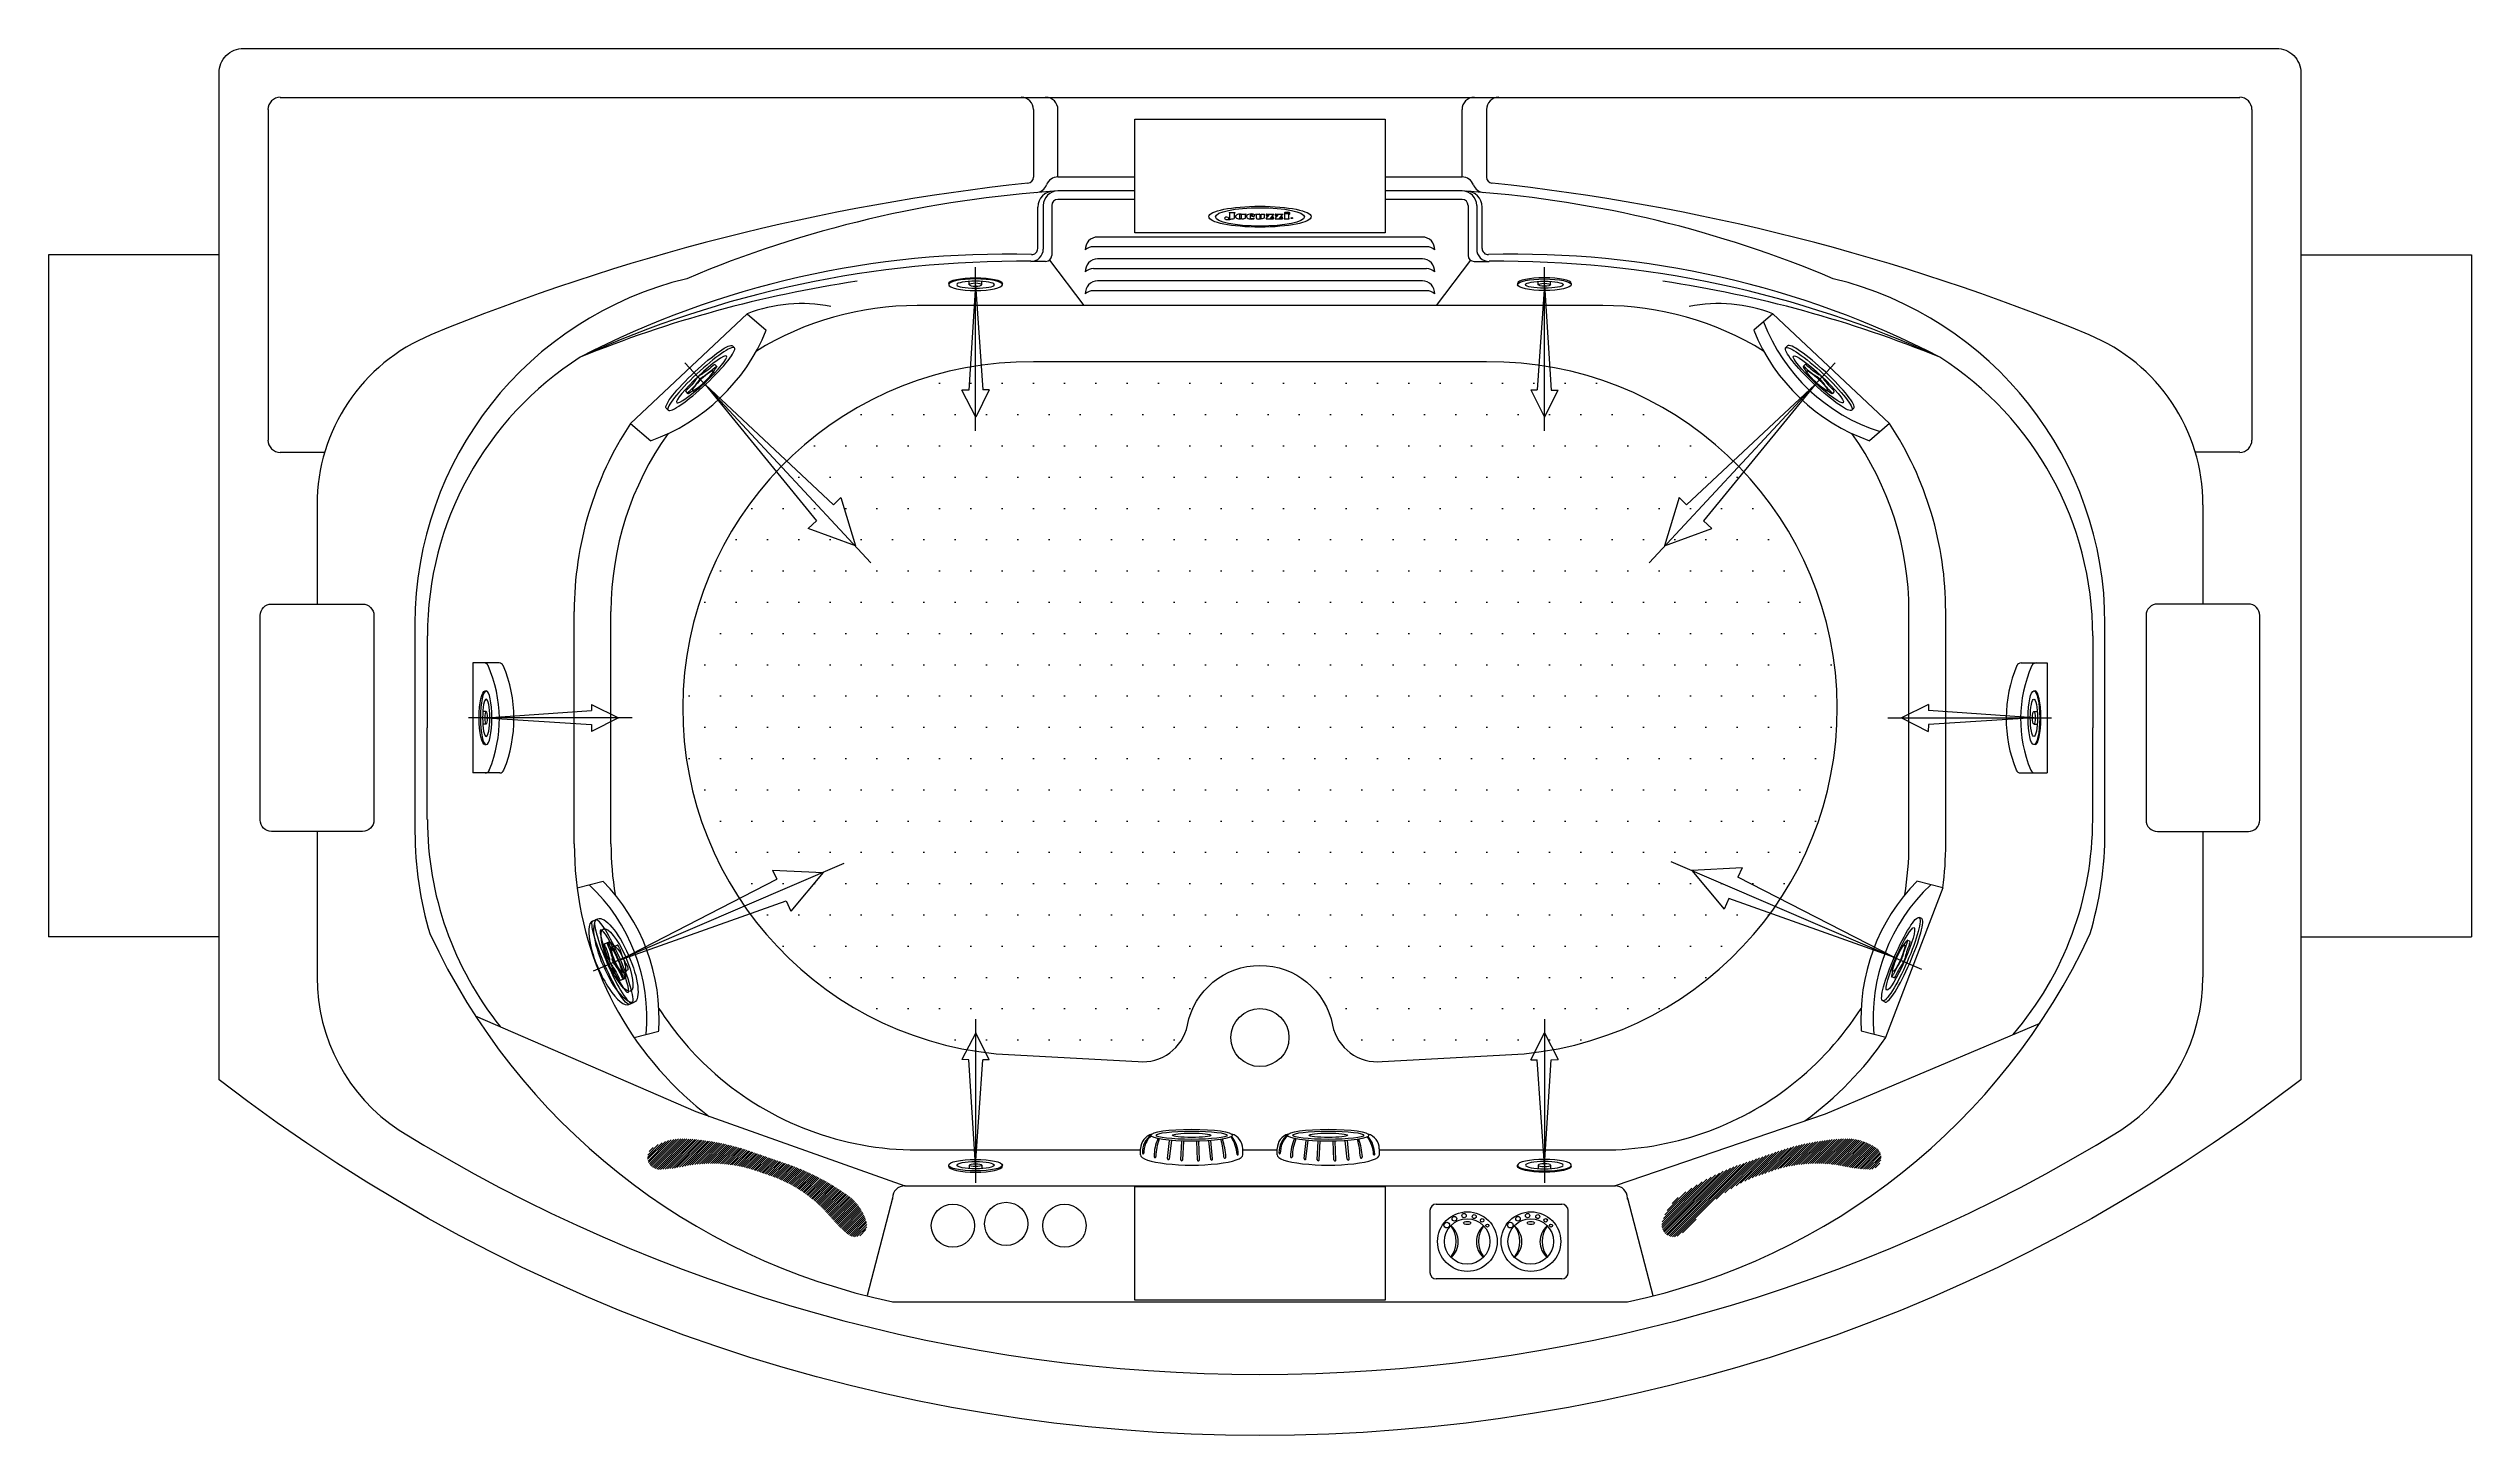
# Model space of a CAD drawing. Header units: millimetres. Extents: x -1272.98 to -1270.85, y 2264.75 to 2265.97.
import ezdxf
from ezdxf.enums import TextEntityAlignment as Align

# ---------------------------------------------------------------- set-up
doc = ezdxf.new("R2010")
doc.units = ezdxf.units.MM
doc.layers.add('jacuzzi', color=1, linetype='Continuous')
doc.layers.add('LCOTA02', color=1, linetype='Continuous')
doc.styles.add('ROMANS', font='romans', dxfattribs={"height": 4})

# ---------------------------------------------------------------- blocks, each defined once
blk = doc.blocks.new('A$C302A24D9')
at = {"layer": 'jacuzzi'}
for p, q in [((0, 1.23), (0, 1.02)), ((1.81, 1.02), (1.81, 1.61)), ((2.9, 1.02), (2.9, 1.61)), ((4.71, 1.23), (4.71, 1.02))]:
    blk.add_line(p, q, dxfattribs=at)
at = {"layer": 'jacuzzi', "extrusion": (0, 0, -1)}
for centre, major_axis, ratio, start_param, end_param in [((2.36, 1.23), (2.36, 0), 0.431953, 3.141593, 6.283185), ((2.36, 1.02), (2.36, 0), 0.431953, 3.141593, 9.424778), ((2.36, 1.02), (1.65, 0), 0.381644, 3.141593, 9.424778), ((2.36, 1.02), (0.544, 0), 0.461888, 1.570796326794896, 7.853981633974482)]:
    blk.add_ellipse(centre, major_axis=major_axis, ratio=ratio, start_param=start_param, end_param=end_param, dxfattribs=at)
blk = doc.blocks.new('*E3')
at = {"layer": 'LCOTA02', "extrusion": (0, 0, -1)}
for centre, start_param, end_param in [((-0.14, 1.57), -1.378279, 0), ((-0.13, -1.4), 3.141593, 4.519872)]:
    blk.add_ellipse(centre, major_axis=(-0.001, 0.268), ratio=0.15, start_param=start_param, end_param=end_param, dxfattribs=at)
blk = doc.blocks.new('*E2')
at = {"layer": 'LCOTA02', "extrusion": (0, 0, -1)}
for centre, start_param, end_param in [((-0.14, 1.57), -1.378279, 0), ((-0.13, -1.4), 3.141593, 4.519872)]:
    blk.add_ellipse(centre, major_axis=(-0.001, 0.268), ratio=0.15, start_param=start_param, end_param=end_param, dxfattribs=at)

msp = doc.modelspace()

# ---------------------------------------------------------------- hatches: boundary and pattern name
at = {"layer": 'jacuzzi'}
h = msp.add_hatch(dxfattribs=at)
h.set_pattern_fill('DOTS', color=256, scale=0.44, style=0)
h.set_pattern_definition([(0, (-1275.745813, 2257.42197), (0.01375, 0.0275), [0, -0.0275])])
edge = h.paths.add_edge_path()
edge.add_line((-1271.8093, 2265.0755), (-1271.6845, 2265.0823))
edge.add_arc((-1271.7142, 2265.3858), 0.305, 275.5798, 450.6095)
edge.add_line((-1271.7174, 2265.6908), (-1272.1157, 2265.6908))
edge.add_arc((-1272.119, 2265.3858), 0.305, 89.382, 264.4288)
edge.add_line((-1272.1486, 2265.0823), (-1272.0238, 2265.0755))
edge.add_arc((-1272.0196, 2265.1152), 0.04, 263.9197, 348.8775)
edge.add_arc((-1271.9166, 2265.095), 0.065, 11.1225, 168.8775, ccw=False)
edge.add_arc((-1271.8136, 2265.1152), 0.04, 191.1225, 276.0803)
h = msp.add_hatch(dxfattribs=at)
h.set_pattern_fill('ANSI31', color=256, scale=0.0104, style=0)
h.set_pattern_definition([(45, (-1280.0976746, 2266.9765792), (-0.00091923882, 0.00091923882), [])])
h.paths.add_polyline_path([(-1272.4216, 2265.0075, 0.051981), (-1272.4312, 2265.0071, 0.117767), (-1272.4516, 2264.9987, 0.693838), (-1272.4443, 2264.9806, 0.040015), (-1272.4249, 2264.9829, -0.150241), (-1272.3531, 2264.9771, -0.150241), (-1272.293, 2264.9375, 0.040015), (-1272.2791, 2264.9237, 0.693838), (-1272.2623, 2264.9335, 0.117767), (-1272.2731, 2264.9527, 0.051981), (-1272.2805, 2264.9588, 0.067757), (-1272.3315, 2264.985), (-1272.3484, 2264.9908), (-1272.3653, 2264.9967, 0.067757)])
h.paths.add_polyline_path([(-1271.3812, 2264.9806, 0.693838), (-1271.3739, 2264.9987, 0.117767), (-1271.3943, 2265.0071, 0.051981), (-1271.4039, 2265.0075, 0.067757), (-1271.4603, 2264.9967), (-1271.4771, 2264.9908), (-1271.494, 2264.985, 0.067757), (-1271.5451, 2264.9588, 0.051981), (-1271.5524, 2264.9527, 0.117767), (-1271.5633, 2264.9335, 0.693838), (-1271.5464, 2264.9237, 0.040015), (-1271.5325, 2264.9375, -0.150241), (-1271.4724, 2264.9771, -0.150241), (-1271.4006, 2264.9829, 0.040015)])

# ---------------------------------------------------------------- linework, layer by layer
for p, q in [((-1272.7778, 2265.9234), (-1271.0554, 2265.9234)), ((-1272.7885, 2265.9127), (-1272.7885, 2265.622)), ((-1272.1157, 2265.9127), (-1272.1157, 2265.8533)), ((-1272.0942, 2265.8535), (-1272.0942, 2265.9127)), ((-1271.739, 2265.8535), (-1271.739, 2265.9127)), ((-1271.7174, 2265.9127), (-1271.7174, 2265.8533)), ((-1271.0446, 2265.9127), (-1271.0446, 2265.622)), ((-1272.0942, 2265.8535), (-1272.0266, 2265.8535)), ((-1271.8066, 2265.8535), (-1271.739, 2265.8535)), ((-1272.0266, 2265.8412), (-1272.0942, 2265.8412)), ((-1272.0266, 2265.8337), (-1272.0942, 2265.8337)), ((-1271.739, 2265.8412), (-1271.8066, 2265.8412)), ((-1271.739, 2265.8337), (-1271.8066, 2265.8337)), ((-1272.1119, 2265.7905), (-1272.1119, 2265.8268)), ((-1272.1071, 2265.8283), (-1272.1071, 2265.79)), ((-1272.0996, 2265.8283), (-1272.0996, 2265.7845)), ((-1271.9438, 2265.8219), (-1271.9438, 2265.822)), ((-1271.9436, 2265.8221), (-1271.9387, 2265.8221)), ((-1271.9434, 2265.8218), (-1271.9436, 2265.8218)), ((-1271.9432, 2265.8166), (-1271.9432, 2265.8217)), ((-1271.9393, 2265.8218), (-1271.9393, 2265.817)), ((-1271.9387, 2265.8218), (-1271.9393, 2265.8218)), ((-1271.9385, 2265.822), (-1271.9385, 2265.8219)), ((-1271.9347, 2265.8199), (-1271.9347, 2265.8173)), ((-1271.9329, 2265.8173), (-1271.9329, 2265.8199)), ((-1271.9328, 2265.8206), (-1271.9328, 2265.8207)), ((-1271.9327, 2265.8208), (-1271.929, 2265.8208)), ((-1271.9327, 2265.8168), (-1271.9327, 2265.8166)), ((-1271.9297, 2265.8203), (-1271.9297, 2265.817)), ((-1271.929, 2265.8204), (-1271.9295, 2265.8204)), ((-1271.9289, 2265.8207), (-1271.9289, 2265.8205)), ((-1271.925, 2265.8173), (-1271.925, 2265.8199)), ((-1271.9216, 2265.8169), (-1271.9216, 2265.8172)), ((-1271.9206, 2265.8205), (-1271.9206, 2265.8207)), ((-1271.9205, 2265.8208), (-1271.9169, 2265.8208)), ((-1271.9205, 2265.8205), (-1271.9201, 2265.8205)), ((-1271.92, 2265.8204), (-1271.92, 2265.8175)), ((-1271.9168, 2265.8207), (-1271.9168, 2265.8171)), ((-1271.9157, 2265.8171), (-1271.9157, 2265.8207)), ((-1271.9156, 2265.8208), (-1271.9127, 2265.8208)), ((-1271.9126, 2265.8177), (-1271.9126, 2265.8207)), ((-1271.9111, 2265.8207), (-1271.9111, 2265.8195)), ((-1271.9111, 2265.8168), (-1271.9083, 2265.8204)), ((-1271.911, 2265.8208), (-1271.9045, 2265.8208)), ((-1271.911, 2265.8194), (-1271.9107, 2265.8194)), ((-1271.911, 2265.8167), (-1271.9048, 2265.8167)), ((-1271.9073, 2265.817), (-1271.9044, 2265.8207)), ((-1271.9052, 2265.8183), (-1271.9048, 2265.8183)), ((-1271.9047, 2265.8167), (-1271.9047, 2265.8183)), ((-1271.9032, 2265.8207), (-1271.9032, 2265.8195)), ((-1271.9032, 2265.8168), (-1271.9004, 2265.8204)), ((-1271.9031, 2265.8208), (-1271.8966, 2265.8208)), ((-1271.9031, 2265.8194), (-1271.9028, 2265.8194)), ((-1271.9031, 2265.8167), (-1271.8969, 2265.8167)), ((-1271.8993, 2265.817), (-1271.8965, 2265.8207)), ((-1271.8973, 2265.8183), (-1271.8969, 2265.8183)), ((-1271.8968, 2265.8167), (-1271.8968, 2265.8183)), ((-1271.8954, 2265.8167), (-1271.8954, 2265.8168)), ((-1271.8953, 2265.8209), (-1271.8953, 2265.8206)), ((-1271.8953, 2265.8167), (-1271.8909, 2265.8167)), ((-1271.8918, 2265.8209), (-1271.8952, 2265.8209)), ((-1271.8952, 2265.8206), (-1271.8949, 2265.8206)), ((-1271.8949, 2265.8206), (-1271.8949, 2265.8171)), ((-1271.8913, 2265.8171), (-1271.8913, 2265.8206)), ((-1271.8908, 2265.8167), (-1271.8908, 2265.8168)), ((-1271.8903, 2265.821), (-1271.8904, 2265.8211)), ((-1271.7336, 2265.8283), (-1271.7336, 2265.7845)), ((-1271.726, 2265.8283), (-1271.726, 2265.79)), ((-1271.7213, 2265.7905), (-1271.7213, 2265.8268)), ((-1272.0701, 2265.7898), (-1272.0701, 2265.7898)), ((-1271.7703, 2265.792), (-1272.0629, 2265.792)), ((-1271.7738, 2265.8006), (-1272.0594, 2265.8006)), ((-1271.763, 2265.7898), (-1271.763, 2265.7898)), ((-1272.9816, 2265.785), (-1272.9816, 2265.185)), ((-1272.8316, 2265.785), (-1272.9816, 2265.785)), ((-1272.1666, 2265.6303), (-1272.1666, 2265.7742)), ((-1272.105, 2265.7791), (-1272.1179, 2265.7791)), ((-1272.1017, 2265.7802), (-1272.0714, 2265.7404)), ((-1272.0701, 2265.7705), (-1272.0701, 2265.7705)), ((-1271.7703, 2265.7727), (-1272.0629, 2265.7727)), ((-1271.7738, 2265.7813), (-1272.0594, 2265.7813)), ((-1271.763, 2265.7705), (-1271.763, 2265.7705)), ((-1271.7315, 2265.7802), (-1271.7618, 2265.7404)), ((-1271.7282, 2265.7791), (-1271.7153, 2265.7791)), ((-1271.6666, 2265.6303), (-1271.6666, 2265.7742)), ((-1271.0016, 2265.785), (-1270.8516, 2265.785)), ((-1270.8516, 2265.785), (-1270.8516, 2265.185)), ((-1272.1666, 2265.7587), (-1272.1725, 2265.666)), ((-1272.1666, 2265.7587), (-1272.1602, 2265.6661)), ((-1272.0701, 2265.7512), (-1272.0701, 2265.7512)), ((-1271.7703, 2265.7534), (-1272.0629, 2265.7534)), ((-1271.7738, 2265.762), (-1272.0594, 2265.762)), ((-1271.763, 2265.7512), (-1271.763, 2265.7512)), ((-1271.6666, 2265.7587), (-1271.6729, 2265.6661)), ((-1271.6666, 2265.7587), (-1271.6607, 2265.666)), ((-1272.47, 2265.6367), (-1272.3674, 2265.7331)), ((-1272.3674, 2265.7331), (-1272.3506, 2265.7186)), ((-1271.6152, 2265.7404), (-1272.218, 2265.7404)), ((-1271.4657, 2265.7331), (-1271.4826, 2265.7186)), ((-1271.3632, 2265.6367), (-1271.4657, 2265.7331)), ((-1272.3803, 2265.705), (-1272.3786, 2265.7031)), ((-1271.4529, 2265.705), (-1271.4546, 2265.7031)), ((-1272.2586, 2265.5142), (-1272.4221, 2265.6899)), ((-1272.3958, 2265.6886), (-1272.394, 2265.6866)), ((-1271.5745, 2265.5142), (-1271.4111, 2265.6899)), ((-1271.4373, 2265.6886), (-1271.4392, 2265.6866)), ((-1272.4213, 2265.6647), (-1272.4196, 2265.6628)), ((-1272.4044, 2265.6709), (-1272.3065, 2265.5511)), ((-1272.4044, 2265.6709), (-1272.2916, 2265.5652)), ((-1272.1665, 2265.6423), (-1272.1786, 2265.666)), ((-1272.1725, 2265.666), (-1272.1786, 2265.666)), ((-1272.1548, 2265.6662), (-1272.1665, 2265.6423)), ((-1272.1548, 2265.6662), (-1272.1602, 2265.6661)), ((-1271.6784, 2265.6662), (-1271.6666, 2265.6423)), ((-1271.6784, 2265.6662), (-1271.6729, 2265.6661)), ((-1271.6666, 2265.6423), (-1271.6546, 2265.666)), ((-1271.6607, 2265.666), (-1271.6546, 2265.666)), ((-1271.4287, 2265.6709), (-1271.5416, 2265.5652)), ((-1271.4287, 2265.6709), (-1271.5267, 2265.5511)), ((-1271.4118, 2265.6647), (-1271.4136, 2265.6628)), ((-1272.4386, 2265.6502), (-1272.4369, 2265.6484)), ((-1271.3946, 2265.6502), (-1271.3963, 2265.6484)), ((-1272.47, 2265.6367), (-1272.4522, 2265.6215)), ((-1271.3632, 2265.6367), (-1271.3809, 2265.6215)), ((-1272.7778, 2265.6113), (-1272.7388, 2265.6113)), ((-1271.0554, 2265.6113), (-1271.0944, 2265.6113)), ((-1272.7455, 2265.5652), (-1272.7455, 2265.4778)), ((-1272.285, 2265.5714), (-1272.2916, 2265.5652)), ((-1272.285, 2265.5714), (-1272.2722, 2265.5289)), ((-1271.5482, 2265.5714), (-1271.5609, 2265.5289)), ((-1271.5482, 2265.5714), (-1271.5416, 2265.5652)), ((-1271.0877, 2265.5652), (-1271.0877, 2265.4778)), ((-1272.3065, 2265.5511), (-1272.3139, 2265.5442)), ((-1272.2722, 2265.5289), (-1272.3139, 2265.5442)), ((-1271.5609, 2265.5289), (-1271.5193, 2265.5442)), ((-1271.5267, 2265.5511), (-1271.5193, 2265.5442)), ((-1272.5194, 2265.369), (-1272.5194, 2265.4713)), ((-1272.4871, 2265.2668), (-1272.4871, 2265.4713)), ((-1271.3461, 2265.2668), (-1271.3461, 2265.4713)), ((-1271.3138, 2265.369), (-1271.3138, 2265.4713)), ((-1272.6593, 2265.2775), (-1272.6593, 2265.4605)), ((-1272.6486, 2265.4498), (-1272.6486, 2265.369)), ((-1272.6486, 2265.4498), (-1272.6486, 2265.369)), ((-1271.1846, 2265.4498), (-1271.1846, 2265.369)), ((-1271.1846, 2265.4498), (-1271.1846, 2265.369)), ((-1271.1738, 2265.2775), (-1271.1738, 2265.4605)), ((-1272.5855, 2265.426), (-1272.6086, 2265.426)), ((-1272.6086, 2265.426), (-1272.6086, 2265.3293)), ((-1271.2476, 2265.426), (-1271.2245, 2265.426)), ((-1271.2245, 2265.426), (-1271.2245, 2265.3293)), ((-1272.5968, 2265.3778), (-1272.5042, 2265.3842)), ((-1272.5043, 2265.3896), (-1272.5042, 2265.3842)), ((-1272.5043, 2265.3896), (-1272.4804, 2265.3778)), ((-1271.3289, 2265.3896), (-1271.3528, 2265.3778)), ((-1271.3289, 2265.3896), (-1271.3289, 2265.3842)), ((-1271.2364, 2265.3778), (-1271.3289, 2265.3842)), ((-1272.6486, 2265.2883), (-1272.6486, 2265.369)), ((-1272.4684, 2265.3778), (-1272.6123, 2265.3778)), ((-1272.5968, 2265.3778), (-1272.5041, 2265.3719)), ((-1272.5194, 2265.2668), (-1272.5194, 2265.369)), ((-1272.4804, 2265.3778), (-1272.5041, 2265.3658)), ((-1272.5041, 2265.3719), (-1272.5041, 2265.3658)), ((-1271.3648, 2265.3778), (-1271.2208, 2265.3778)), ((-1271.3528, 2265.3778), (-1271.3291, 2265.3658)), ((-1271.329, 2265.3719), (-1271.3291, 2265.3658)), ((-1271.2364, 2265.3778), (-1271.329, 2265.3719)), ((-1271.3138, 2265.2668), (-1271.3138, 2265.369)), ((-1271.1846, 2265.2883), (-1271.1846, 2265.369)), ((-1272.5849, 2265.3293), (-1272.6086, 2265.3293)), ((-1271.2482, 2265.3293), (-1271.2245, 2265.3293)), ((-1272.7455, 2265.2778), (-1272.7455, 2265.1496)), ((-1271.0877, 2265.2778), (-1271.0877, 2265.1496)), ((-1272.5169, 2265.2281), (-1272.4941, 2265.2341)), ((-1272.2823, 2265.2495), (-1272.5027, 2265.1548)), ((-1272.4789, 2265.165), (-1272.3414, 2265.2357)), ((-1272.345, 2265.2439), (-1272.3414, 2265.2357)), ((-1272.345, 2265.2439), (-1272.3007, 2265.2417)), ((-1272.3007, 2265.2417), (-1272.3291, 2265.2076)), ((-1271.5555, 2265.2515), (-1271.335, 2265.1567)), ((-1271.4928, 2265.2459), (-1271.5371, 2265.2436)), ((-1271.5371, 2265.2436), (-1271.5087, 2265.2096)), ((-1271.4928, 2265.2459), (-1271.4964, 2265.2376)), ((-1271.3588, 2265.167), (-1271.4964, 2265.2376)), ((-1271.3162, 2265.2281), (-1271.3391, 2265.2341)), ((-1272.4789, 2265.165), (-1272.3332, 2265.2169)), ((-1272.3332, 2265.2169), (-1272.3291, 2265.2076)), ((-1271.5046, 2265.2189), (-1271.5087, 2265.2096)), ((-1271.3588, 2265.167), (-1271.5046, 2265.2189)), ((-1271.3164, 2265.2282), (-1271.3666, 2265.0967)), ((-1272.5033, 2265.199), (-1272.4987, 2265.201)), ((-1272.5029, 2265.1992), (-1272.5006, 2265.2002)), ((-1271.3349, 2265.2012), (-1271.3372, 2265.2022)), ((-1272.8316, 2265.185), (-1272.9816, 2265.185)), ((-1272.4932, 2265.1788), (-1272.4886, 2265.1808)), ((-1272.4927, 2265.1791), (-1272.4902, 2265.1802)), ((-1271.3451, 2265.181), (-1271.3476, 2265.1821)), ((-1271.0016, 2265.185), (-1270.8516, 2265.185)), ((-1272.4793, 2265.1468), (-1272.4742, 2265.1489)), ((-1271.359, 2265.149), (-1271.3613, 2265.15)), ((-1272.4787, 2265.147), (-1272.4764, 2265.148)), ((-1272.4714, 2265.1256), (-1272.4668, 2265.1276)), ((-1271.3669, 2265.1278), (-1271.3692, 2265.1288)), ((-1272.4709, 2265.1258), (-1272.4686, 2265.1268)), ((-1272.1666, 2265.1128), (-1272.1666, 2264.9688)), ((-1271.6666, 2265.1128), (-1271.6666, 2264.9688)), ((-1272.4668, 2265.0966), (-1272.4451, 2265.1023)), ((-1272.1665, 2265.1008), (-1272.1786, 2265.0771)), ((-1272.1548, 2265.0769), (-1272.1665, 2265.1008)), ((-1271.6784, 2265.0769), (-1271.6666, 2265.1008)), ((-1271.6666, 2265.1008), (-1271.6546, 2265.0771)), ((-1271.3664, 2265.0966), (-1271.3881, 2265.1023)), ((-1272.1725, 2265.077), (-1272.1786, 2265.0771)), ((-1272.1666, 2264.9844), (-1272.1725, 2265.077)), ((-1272.1666, 2264.9844), (-1272.1602, 2265.0769)), ((-1272.1548, 2265.0769), (-1272.1602, 2265.0769)), ((-1271.6784, 2265.0769), (-1271.6729, 2265.0769)), ((-1271.6666, 2264.9844), (-1271.6729, 2265.0769)), ((-1271.6666, 2264.9844), (-1271.6607, 2265.077)), ((-1271.6607, 2265.077), (-1271.6546, 2265.0771)), ((-1271.9979, 2264.9902), (-1271.996, 2265.0061)), ((-1271.9962, 2264.99), (-1271.9942, 2265.0059)), ((-1271.9862, 2264.9891), (-1271.9854, 2265.0054)), ((-1271.9845, 2264.989), (-1271.9836, 2265.0053)), ((-1271.9716, 2264.9889), (-1271.9722, 2265.0053)), ((-1271.9698, 2264.989), (-1271.9704, 2265.0053)), ((-1271.9599, 2264.9897), (-1271.9616, 2265.0057)), ((-1271.9582, 2264.9899), (-1271.9598, 2265.0059)), ((-1271.8779, 2264.9902), (-1271.876, 2265.0061)), ((-1271.8762, 2264.99), (-1271.8742, 2265.0059)), ((-1271.8662, 2264.9891), (-1271.8654, 2265.0054)), ((-1271.8645, 2264.989), (-1271.8636, 2265.0053)), ((-1271.8516, 2264.9889), (-1271.8522, 2265.0053)), ((-1271.8498, 2264.989), (-1271.8504, 2265.0053)), ((-1271.8399, 2264.9897), (-1271.8416, 2265.0057)), ((-1271.8382, 2264.9899), (-1271.8398, 2265.0059)), ((-1272.218, 2264.9977), (-1272.0215, 2264.9977)), ((-1272.0216, 2264.9933), (-1272.0215, 2264.9988)), ((-1272.0216, 2264.9933), (-1272.0215, 2264.9988)), ((-1271.9316, 2264.9933), (-1271.9316, 2264.9988)), ((-1271.9316, 2264.9977), (-1271.9015, 2264.9977)), ((-1271.9016, 2264.9933), (-1271.9015, 2264.9988)), ((-1271.9016, 2264.9933), (-1271.9015, 2264.9988)), ((-1271.8116, 2264.9933), (-1271.8116, 2264.9988)), ((-1271.8116, 2264.9977), (-1271.6152, 2264.9977)), ((-1272.2288, 2264.9661), (-1271.6044, 2264.9661)), ((-1272.2395, 2264.9554), (-1272.2619, 2264.8697)), ((-1271.7673, 2264.9444), (-1271.7673, 2264.8899)), ((-1271.7616, 2264.95), (-1271.6513, 2264.95)), ((-1271.6456, 2264.8899), (-1271.6456, 2264.9444)), ((-1271.5936, 2264.9554), (-1271.5713, 2264.8697)), ((-1271.6513, 2264.8842), (-1271.7616, 2264.8842)), ((-1272.2395, 2264.8641), (-1271.5936, 2264.8641))]:
    msp.add_line(p, q, dxfattribs=at)
at = {"layer": 'jacuzzi', "color": 3}
msp.add_lwpolyline([(-1271.0016, 2265.0595, -0.342075), (-1272.8316, 2265.0595), (-1272.8316, 2265.945, -0.414214), (-1272.8101, 2265.9665), (-1271.0231, 2265.9665, -0.414214), (-1271.0016, 2265.945)], format="xyb", close=True, dxfattribs=at)
at = {"layer": 'jacuzzi'}
for points in [[(-1272.0266, 2265.9044), (-1271.8066, 2265.9044), (-1271.8066, 2265.8044), (-1272.0266, 2265.8044)], [(-1272.0266, 2264.9656), (-1271.8066, 2264.9656), (-1271.8066, 2264.8656), (-1272.0266, 2264.8656)]]:
    msp.add_lwpolyline(points, close=True, dxfattribs=at)
for points in [[(-1271.8093, 2265.0755), (-1271.6845, 2265.0823, 0.95754), (-1271.7174, 2265.6908), (-1272.1157, 2265.6908, 0.957683), (-1272.1486, 2265.0823), (-1272.0238, 2265.0755, 0.388666), (-1271.9804, 2265.1075, -0.822542), (-1271.8528, 2265.1075, 0.388666)], [(-1272.6955, 2265.4678), (-1272.6955, 2265.2878, -0.414214), (-1272.7055, 2265.2778), (-1272.7855, 2265.2778, -0.414214), (-1272.7955, 2265.2878), (-1272.7955, 2265.4678, -0.414214), (-1272.7855, 2265.4778), (-1272.7055, 2265.4778, -0.414214)], [(-1271.1377, 2265.4678), (-1271.1377, 2265.2878, 0.414214), (-1271.1277, 2265.2778), (-1271.0477, 2265.2778, 0.414214), (-1271.0377, 2265.2878), (-1271.0377, 2265.4678, 0.414214), (-1271.0477, 2265.4778), (-1271.1277, 2265.4778, 0.414214)]]:
    msp.add_lwpolyline(points, format="xyb", close=True, dxfattribs=at)
for points in [[(-1272.6064, 2265.1157), (-1272.4126, 2265.0314), (-1272.2288, 2264.9661)], [(-1271.2312, 2265.109), (-1271.4199, 2265.0293), (-1271.6044, 2264.9661)]]:
    msp.add_lwpolyline(points, dxfattribs=at)
for centre, radius in [((-1271.9166, 2265.0965), 0.0255), ((-1272.1865, 2264.9311), 0.019), ((-1272.1397, 2264.9327), 0.019), ((-1272.0885, 2264.9311), 0.019), ((-1271.7343, 2264.9171), 0.0262), ((-1271.7345, 2264.9172), 0.02), ((-1271.7457, 2264.9372), 0.00201), ((-1271.7372, 2264.94), 0.0019), ((-1271.7283, 2264.9391), 0.00176), ((-1271.7213, 2264.9358), 0.00156), ((-1271.6784, 2264.9171), 0.0262), ((-1271.6786, 2264.9172), 0.02), ((-1271.6898, 2264.9372), 0.00201), ((-1271.6813, 2264.94), 0.0019), ((-1271.6724, 2264.9391), 0.00176), ((-1271.6654, 2264.9358), 0.00156), ((-1271.7524, 2264.9316), 0.00246), ((-1271.7167, 2264.9312), 0.00131), ((-1271.6965, 2264.9316), 0.00246), ((-1271.6608, 2264.9312), 0.00131)]:
    msp.add_circle(centre, radius, dxfattribs=at)
for centre, radius, start, end in [((-1272.7778, 2265.9127), 0.0108, 90, 180), ((-1272.1265, 2265.9127), 0.0108, 0, 90), ((-1272.105, 2265.9127), 0.0108, 0, 90), ((-1271.7282, 2265.9127), 0.0108, 90, 180), ((-1271.7067, 2265.9127), 0.0108, 90, 180), ((-1271.0554, 2265.9127), 0.0108, 0, 90), ((-1272.1211, 2265.8533), 0.00538, 276.1223, 0), ((-1272.0942, 2265.8427), 0.0108, 90, 158.7137), ((-1271.739, 2265.8427), 0.0108, 21.2863, 90), ((-1271.7121, 2265.8533), 0.00538, 180, 263.8777), ((-1271.9166, 2263.9465), 1.9124, 96.1223, 112.407), ((-1272.0301, 2264.8421), 1.0011, 93.6722, 112.9525), ((-1272.1143, 2265.8505), 0.0108, 274.7721, 338.7137), ((-1272.0976, 2265.8267), 0.0143, 90.7359, 179.2773), ((-1272.0942, 2265.8283), 0.0129, 90, 180), ((-1272.0942, 2265.8283), 0.00538, 90, 180), ((-1271.739, 2265.8283), 0.0129, 0, 90), ((-1271.8031, 2264.8421), 1.0011, 85.7137, 86.3278), ((-1271.739, 2265.8283), 0.00538, 0, 90), ((-1271.7355, 2265.8267), 0.0143, 0.7227, 89.2641), ((-1271.7189, 2265.8505), 0.0108, 201.2863, 265.2279), ((-1271.8031, 2264.8421), 1.0011, 67.0475, 85.7102), ((-1271.9166, 2263.9465), 1.9124, 67.593, 83.8777), ((-1272.1179, 2265.79), 0.0108, 269.4481, 0), ((-1272.1173, 2265.7905), 0.00538, 268.2749, 0), ((-1272.0594, 2265.7898), 0.0108, 90, 183.0201), ((-1272.0629, 2265.7813), 0.0108, 90, 132.189), ((-1271.7738, 2265.7898), 0.0108, 356.9799, 90), ((-1271.7703, 2265.7813), 0.0108, 47.811, 90), ((-1271.7153, 2265.79), 0.0108, 180, 270.5519), ((-1271.7159, 2265.7905), 0.00538, 180, 271.7251), ((-1272.1418, 2264.9751), 0.8104, 88.2749, 117.3558), ((-1272.1269, 2264.8495), 0.9298, 89.4481, 114.6139), ((-1272.105, 2265.7845), 0.00538, 270, 0), ((-1272.0594, 2265.7705), 0.0108, 90, 183.0201), ((-1272.0629, 2265.762), 0.0108, 90, 132.189), ((-1271.7738, 2265.7705), 0.0108, 356.9799, 90), ((-1271.7703, 2265.762), 0.0108, 47.811, 90), ((-1271.7282, 2265.7845), 0.00538, 180, 270), ((-1271.6913, 2264.9751), 0.8104, 62.6442, 91.7251), ((-1271.7062, 2264.8495), 0.9298, 65.3861, 90.5519), ((-1272.3472, 2265.4605), 0.3122, 103.5817, 180), ((-1272.1163, 2264.7225), 1.0506, 98.4536, 112.2546), ((-1272.0594, 2265.7512), 0.0108, 90, 183.0201), ((-1272.0629, 2265.7426), 0.0108, 90, 132.189), ((-1271.7738, 2265.7512), 0.0108, 356.9799, 90), ((-1271.7703, 2265.7426), 0.0108, 47.811, 90), ((-1271.7168, 2264.7225), 1.0506, 67.7454, 81.5464), ((-1271.486, 2265.4605), 0.3122, 0, 76.4183), ((-1272.3196, 2265.6111), 0.131, 78.6738, 111.4042), ((-1272.218, 2265.4713), 0.2691, 90, 121.6729), ((-1271.6152, 2265.4713), 0.2691, 58.3271, 90), ((-1271.5135, 2265.6111), 0.131, 68.5958, 101.3262), ((-1271.3232, 2265.7836), 0.1614, 200.9181, 252.6344), ((-1272.584, 2265.5652), 0.1615, 112.407, 180), ((-1272.5099, 2265.7836), 0.1721, 289.5812, 337.8051), ((-1271.3232, 2265.7836), 0.1721, 202.1949, 250.4188), ((-1271.2492, 2265.5652), 0.1615, 0, 67.593), ((-1272.3579, 2265.4498), 0.2906, 122.5256, 180), ((-1271.4752, 2265.4498), 0.2906, 0, 57.4744), ((-1272.7778, 2265.622), 0.0108, 180, 270), ((-1272.218, 2265.4713), 0.3014, 146.7268, 180), ((-1272.218, 2265.4713), 0.2691, 144.4625, 180), ((-1271.6152, 2265.4713), 0.2691, 0, 35.5375), ((-1271.6152, 2265.4713), 0.3014, 0, 33.2732), ((-1271.0554, 2265.622), 0.0108, 270, 0), ((-1272.5987, 2265.422), 0.004, 23.823, 90), ((-1272.5855, 2265.422), 0.004, 22.7691, 90), ((-1271.2476, 2265.422), 0.004, 90, 157.2309), ((-1271.2344, 2265.422), 0.004, 90, 156.177), ((-1272.7019, 2265.3765), 0.1167, 337.4787, 23.823), ((-1272.6929, 2265.377), 0.1205, 338.01, 22.7691), ((-1271.1402, 2265.377), 0.1205, 157.2309, 201.99), ((-1271.1313, 2265.3765), 0.1167, 156.177, 202.5213), ((-1272.5977, 2265.3333), 0.004, 270, 337.4787), ((-1272.5849, 2265.3333), 0.004, 270, 338.01), ((-1271.2482, 2265.3333), 0.004, 201.99, 270), ((-1271.2354, 2265.3333), 0.004, 202.5213, 270), ((-1272.3472, 2265.2775), 0.3122, 180, 196.7912), ((-1272.3579, 2265.2883), 0.2906, 180, 218.7971), ((-1271.4752, 2265.2883), 0.2906, 319.4084, 0), ((-1271.486, 2265.2775), 0.3122, 343.2088, 0), ((-1272.218, 2265.2668), 0.3014, 180, 227.1534), ((-1272.218, 2265.2668), 0.2691, 180, 189.5508), ((-1271.6152, 2265.2668), 0.2691, 350.4492, 0), ((-1271.6152, 2265.2668), 0.3014, 352.6343, 0), ((-1272.6169, 2265.1135), 0.1721, 356.2822, 44.506), ((-1271.2163, 2265.1135), 0.1721, 135.494, 183.7178), ((-1272.6169, 2265.1135), 0.1614, 355.0054, 46.7217), ((-1271.2163, 2265.1135), 0.1614, 133.2783, 184.9946), ((-1272.1196, 2265.4321), 0.5805, 204.9359, 258.0815), ((-1271.7135, 2265.4321), 0.5805, 281.9185, 335.0641), ((-1272.584, 2265.1496), 0.1615, 180, 236.3986), ((-1271.2492, 2265.1496), 0.1615, 303.6014, 0), ((-1272.218, 2265.2668), 0.2691, 212.5016, 228.7197), ((-1271.6152, 2265.2668), 0.2691, 308.1271, 327.4984), ((-1271.6152, 2265.2668), 0.3014, 306.1201, 325.6279), ((-1272.218, 2265.2668), 0.2691, 228.7197, 270), ((-1272.218, 2265.2668), 0.3014, 227.1534, 232.6369), ((-1271.6152, 2265.2668), 0.2691, 270, 308.1271), ((-1271.9166, 2266.2404), 1.4401, 238.2986, 301.7014), ((-1272.0081, 2264.9987), 0.0134, 105.4826, 179.4918), ((-1272.0003, 2264.9956), 0.0196, 127.8232, 181.6373), ((-1271.997, 2264.9948), 0.0218, 134.3227, 180.2239), ((-1271.9703, 2264.9917), 0.0394, 156.1291, 179.4358), ((-1271.9657, 2264.9917), 0.0424, 158.278, 179.6357), ((-1272.0472, 2264.9842), 0.0991, 4.0863, 13.241), ((-1272.0131, 2264.9868), 0.0667, 4.107, 17.7054), ((-1271.9664, 2264.9921), 0.0297, 3.0121, 34.8762), ((-1271.9451, 2264.9987), 0.0134, 0.4918, 74.4389), ((-1271.9615, 2264.9932), 0.0258, 1.6666, 39.118), ((-1271.8881, 2264.9987), 0.0134, 105.4826, 179.4918), ((-1271.8803, 2264.9956), 0.0196, 127.8232, 181.6373), ((-1271.877, 2264.9948), 0.0218, 134.3227, 180.2239), ((-1271.8503, 2264.9917), 0.0394, 156.1291, 179.4358), ((-1271.8457, 2264.9917), 0.0424, 158.278, 179.6357), ((-1271.9272, 2264.9842), 0.0991, 4.0863, 13.241), ((-1271.8931, 2264.9868), 0.0667, 4.107, 17.7054), ((-1271.8464, 2264.9921), 0.0297, 3.0121, 34.8762), ((-1271.8251, 2264.9987), 0.0134, 0.4918, 74.4389), ((-1271.8415, 2264.9932), 0.0258, 1.6666, 39.118), ((-1272.0193, 2264.9948), 0.00055, 158.3122, 352.6722), ((-1272.0089, 2264.9918), 0.000793, 160.0905, 10.7303), ((-1271.997, 2264.9901), 0.000869, 170.8097, 354.742), ((-1271.9854, 2264.9891), 0.000887, 176.3536, 357.5694), ((-1271.9707, 2264.9889), 0.000891, 181.7041, 2.2995), ((-1271.9591, 2264.9897), 0.000874, 184.5356, 7.755), ((-1271.9475, 2264.9913), 0.000857, 187.3632, 13.5572), ((-1271.9362, 2264.9938), 0.00055, 187.3113, 21.6713), ((-1271.8993, 2264.9948), 0.00055, 158.3122, 352.6722), ((-1271.8889, 2264.9918), 0.000793, 160.0905, 10.7303), ((-1271.877, 2264.9901), 0.000869, 170.8097, 354.742), ((-1271.8654, 2264.9891), 0.000887, 176.3536, 357.5694), ((-1271.8507, 2264.9889), 0.000891, 181.7041, 2.2995), ((-1271.8391, 2264.9897), 0.000874, 184.5356, 7.755), ((-1271.8275, 2264.9913), 0.000857, 187.3632, 13.5572), ((-1271.8162, 2264.9938), 0.00055, 187.3113, 21.6713), ((-1272.2288, 2264.9554), 0.0108, 90, 180), ((-1271.6044, 2264.9554), 0.0108, 0, 90), ((-1271.7616, 2264.9444), 0.00562, 90, 180), ((-1271.6513, 2264.9444), 0.00562, 0, 90), ((-1271.7678, 2264.9172), 0.0236, 323.8296, 36.1704), ((-1271.7607, 2264.917), 0.0184, 311.0244, 48.9756), ((-1271.708, 2264.917), 0.0184, 131.0244, 228.9756), ((-1271.7008, 2264.9172), 0.0236, 143.8296, 216.1704), ((-1271.7119, 2264.9172), 0.0236, 323.8296, 36.1704), ((-1271.7048, 2264.917), 0.0184, 311.0244, 48.9756), ((-1271.6521, 2264.917), 0.0184, 131.0244, 228.9756), ((-1271.6449, 2264.9172), 0.0236, 143.8296, 216.1704), ((-1271.7616, 2264.8899), 0.00562, 180, 270), ((-1271.6513, 2264.8899), 0.00562, 270, 0)]:
    msp.add_arc(centre, radius, start, end, dxfattribs=at)
for centre, major_axis, ratio in [((-1271.9166, 2265.8185), (-0.045, 0), 0.204388), ((-1271.9166, 2265.8183), (-0.0391, 0), 0.207612), ((-1271.8928, 2265.822), (-0.00235, 0), 0.310902), ((-1271.8887, 2265.8173), (0.000795, 0), 0.5), ((-1272.4827, 2265.1643), (-0.016, 0.0367), 0.3), ((-1272.4818, 2265.1647), (-0.012, 0.0275), 0.266667), ((-1272.4803, 2265.1654), (-0.005, 0.0115), 0.3), ((-1271.9766, 2265.0106), (-0.0358, 0), 0.1484), ((-1271.9766, 2265.0106), (-0.0313, 0), 0.114375), ((-1271.9766, 2265.0106), (-0.0169, 0), 0.112344), ((-1271.8566, 2265.0106), (-0.0358, 0), 0.1484), ((-1271.8566, 2265.0106), (-0.0313, 0), 0.114375), ((-1271.8566, 2265.0106), (-0.0169, 0), 0.112344), ((-1271.7344, 2264.9335), (-0.00326, 0), 0.411765), ((-1271.6785, 2264.9335), (-0.00326, 0), 0.411765)]:
    msp.add_ellipse(centre, major_axis=major_axis, ratio=ratio, dxfattribs=at)
for centre, major_axis, ratio, start_param, end_param in [((-1271.9457, 2265.8171), (0.00211, 0), 0.5, 2.146411, 4.098188), ((-1271.9458, 2265.817), (0.00182, 0), 0.5, 4.098188, 4.540917), ((-1271.9458, 2265.8172), (-0.00184, 0), 0.5, 2.607316, 5.292495), ((-1271.945, 2265.8195), (-0.00692, 0), 0.5, 1.399325, 1.839897), ((-1271.9438, 2265.8167), (0.000455, 0), 0.5, 2.607316, 3.416921), ((-1271.9436, 2265.8167), (-0.000664, 0), 0.5, 0.275329, 1.154156), ((-1271.9437, 2265.8166), (0.000455, 0), 0.5, 4.295748, 5.18717), ((-1271.9436, 2265.822), (-0.000183, 0), 0.5, 4.712389, 6.283185), ((-1271.9436, 2265.8219), (-0.000183, 0), 0.5, 0, 1.570796), ((-1271.9438, 2265.8167), (-0.000605, 0), 0.5, 2.045577, 2.382879), ((-1271.9434, 2265.8217), (0.000183, 0), 0.5, 6.283185, 7.853982), ((-1271.9438, 2265.8166), (0.000567, 0), 0.5, 5.588892, 6.128624), ((-1271.9486, 2265.826), (0.0204, 0), 0.5, 4.98397, 5.180913), ((-1271.9395, 2265.817), (-0.000183, 0), 0.5, 2.073855, 3.141593), ((-1271.9387, 2265.822), (-0.000183, 0), 0.5, 3.141593, 4.712389), ((-1271.9387, 2265.8219), (-0.000183, 0), 0.5, 1.570796, 3.141593), ((-1271.9337, 2265.8186), (0.00441, 0), 0.5, 2.204409, 4.040187), ((-1271.9344, 2265.8181), (0.00305, 0), 0.5, 3.98633, 5.309824), ((-1271.9344, 2265.8194), (-0.0028, 0), 0.5, 4.187447, 5.450246), ((-1271.9338, 2265.8199), (0.000926, 0), 0.5, 0, 3.141593), ((-1271.9338, 2265.8173), (-0.000926, 0), 0.5, 0, 3.141593), ((-1271.9329, 2265.8206), (-0.0000913, 0), 0.5, 0.898065, 3.141593), ((-1271.9327, 2265.8207), (0.000183, 0), 0.5, 1.570796, 3.141593), ((-1271.9335, 2265.8203), (0.00749, 0), 0.5, 4.8221, 5.237492), ((-1271.9295, 2265.8203), (-0.000183, 0), 0.5, 4.712389, 6.283185), ((-1271.929, 2265.8207), (0.000183, 0), 0.5, 6.283185, 7.853982), ((-1271.929, 2265.8205), (-0.000183, 0), 0.5, 1.570796, 3.141593), ((-1271.924, 2265.8187), (0.00446, 0), 0.5, 2.218861, 4.228359), ((-1271.9242, 2265.8189), (-0.00398, 0), 0.5, 4.687948, 5.392242), ((-1271.9241, 2265.8186), (0.00427, 0), 0.5, 4.218153, 5.049993), ((-1271.923, 2265.8199), (0.00197, 0), 0.5, 2.625626, 3.124356), ((-1271.924, 2265.8172), (-0.000927, 0), 0.5, 6.179414, 7.549228), ((-1271.9237, 2265.82), (0.00116, 0), 0.5, 1.694924, 2.569869), ((-1271.9228, 2265.8195), (-0.00138, 0), 0.5, 5.0664, 8.215863), ((-1271.9238, 2265.8181), (-0.00266, 0), 0.5, 1.371431, 1.993509), ((-1271.9242, 2265.8193), (-0.00316, 0), 0.5, 3.656939, 4.668788), ((-1271.9238, 2265.8201), (0.000975, 0), 0.5, 0.886295, 1.681475), ((-1271.9235, 2265.8204), (0.000419, 0), 0.5, 5.044517, 7.052653), ((-1271.9236, 2265.8179), (0.00219, 0), 0.5, 5.15344, 5.669849), ((-1271.9246, 2265.8187), (-0.00467, 0), 0.5, 2.007182, 2.249886), ((-1271.9231, 2265.8197), (0.00178, 0), 0.5, 5.138137, 6.735351), ((-1271.9218, 2265.8172), (-0.000114, 0), 0.5, 3.141593, 5.669849), ((-1271.9218, 2265.8169), (0.000114, 0), 0.5, 5.395357, 6.283185), ((-1271.9205, 2265.8207), (-0.0000913, 0), 0.5, 4.712389, 6.283185), ((-1271.9205, 2265.8205), (0.0000913, 0), 0.5, 3.141593, 4.712389), ((-1271.9201, 2265.8204), (-0.0000913, 0), 0.5, 3.141593, 4.712389), ((-1271.9178, 2265.8175), (-0.00214, 0), 0.5, 0, 1.53455), ((-1271.9175, 2265.8186), (-0.00421, 0), 0.5, 1.467361, 1.917246), ((-1271.9169, 2265.8207), (-0.0000913, 0), 0.5, 3.141593, 4.712389), ((-1271.9163, 2265.8172), (-0.000576, 0), 0.5, 0.538655, 2.692409), ((-1271.9166, 2265.8171), (-0.000183, 0), 0.5, 0, 0.538655), ((-1271.921, 2265.8232), (-0.0141, 0), 0.5, 1.931467, 2.183032), ((-1271.9156, 2265.8207), (-0.0000913, 0), 0.5, 4.712389, 6.283185), ((-1271.9159, 2265.8171), (0.000183, 0), 0.5, -0.449183, 0), ((-1271.9133, 2265.8177), (0.00073, 0), 0.5, -1.009336, 0), ((-1271.9127, 2265.8207), (-0.0000913, 0), 0.5, 3.141593, 4.712389), ((-1271.911, 2265.8168), (-0.000114, 0), 0.5, 5.915437, 7.853982), ((-1271.911, 2265.8207), (0.0000913, 0), 0.5, 1.570796, 3.141593), ((-1271.911, 2265.8195), (-0.0000913, 0), 0.5, 0, 1.570796), ((-1271.9107, 2265.8195), (-0.0000913, 0), 0.5, 1.570796, 3.055353), ((-1271.908, 2265.8194), (-0.00256, 0), 0.5, 5.413267, 6.196946), ((-1271.9087, 2265.8197), (-0.0016, 0), 0.5, 4.543746, 5.393152), ((-1271.9084, 2265.8205), (-0.000114, 0), 0.5, 2.773844, 4.543746), ((-1271.9072, 2265.817), (0.000114, 0), 0.5, 2.773844, 4.783499), ((-1271.9073, 2265.8182), (0.00243, 0), 0.5, 4.783499, 4.908246), ((-1271.908, 2265.8182), (-0.00262, 0), 0.5, 2.004119, 3.207517), ((-1271.9052, 2265.8182), (0.000114, 0), 0.5, 1.570796, 3.207517), ((-1271.9048, 2265.8183), (0.0000913, 0), 0.5, 6.283185, 7.853982), ((-1271.9048, 2265.8168), (-0.0000913, 0), 0.5, 1.570796, 3.141593), ((-1271.9045, 2265.8207), (0.0000913, 0), 0.5, 5.915437, 7.853982), ((-1271.9031, 2265.8207), (0.0000913, 0), 0.5, 1.570796, 3.141593), ((-1271.9031, 2265.8195), (-0.0000913, 0), 0.5, 0, 1.570796), ((-1271.9031, 2265.8168), (-0.000114, 0), 0.5, 5.915437, 7.853982), ((-1271.9028, 2265.8195), (-0.0000913, 0), 0.5, 1.570796, 3.055353), ((-1271.9001, 2265.8194), (-0.00256, 0), 0.5, 5.413267, 6.196946), ((-1271.9008, 2265.8197), (-0.0016, 0), 0.5, 4.543746, 5.393152), ((-1271.9005, 2265.8205), (-0.000114, 0), 0.5, 2.773844, 4.543746), ((-1271.8992, 2265.817), (0.000114, 0), 0.5, 2.773844, 4.783499), ((-1271.8994, 2265.8182), (0.00243, 0), 0.5, 4.783499, 4.908246), ((-1271.9, 2265.8182), (-0.00262, 0), 0.5, 2.004119, 3.207517), ((-1271.8973, 2265.8182), (0.000114, 0), 0.5, 1.570796, 3.207517), ((-1271.8969, 2265.8183), (0.0000913, 0), 0.5, 6.283185, 7.853982), ((-1271.8969, 2265.8168), (-0.0000913, 0), 0.5, 1.570796, 3.141593), ((-1271.8966, 2265.8207), (0.0000913, 0), 0.5, 5.915437, 7.853982), ((-1271.8953, 2265.8168), (0.0000913, 0), 0.5, 1.434178, 3.141593), ((-1271.8953, 2265.8167), (0.0000913, 0), 0.5, 3.141593, 4.712389), ((-1271.8952, 2265.8209), (-0.0000913, 0), 0.5, -1.570796, 0), ((-1271.8952, 2265.8206), (0.0000913, 0), 0.5, 3.141593, 4.712389), ((-1271.8952, 2265.8171), (0.000365, 0), 0.5, 4.575771, 6.283185), ((-1271.8949, 2265.8206), (-0.0000913, 0), 0.5, 3.141593, 4.712389), ((-1271.8918, 2265.8218), (0.00179, 0), 0.5, 4.695883, 5.400529), ((-1271.8911, 2265.8206), (0.000183, 0), 0.5, 1.941329, 3.141593), ((-1271.8909, 2265.8171), (-0.000365, 0), 0.5, 0, 1.633823), ((-1271.8922, 2265.822), (-0.00288, 0), 0.5, 1.941329, 2.303145), ((-1271.8909, 2265.8168), (-0.0000913, 0), 0.5, 3.141593, 4.775415), ((-1271.8909, 2265.8167), (0.0000913, 0), 0.5, 4.712389, 6.283185), ((-1271.8905, 2265.8211), (0.000183, 0), 0.5, 0.561513, 2.258936), ((-1271.8904, 2265.821), (0.0000913, 0), 0.5, -0.838448, 0.561513), ((-1271.4254, 2265.6757), (-0.0291, 0.0274), 0.15, 1.570796326785219, 7.853981633964805), ((-1271.4237, 2265.6776), (-0.0291, 0.0274), 0.15, 3.141593, 6.283185), ((-1271.4258, 2265.6754), (-0.0219, 0.0205), 0.133333, 1.570796326782746, 7.853981633962333), ((-1271.4371, 2265.685), (-0.00195, 0.00184), 0.15, -1.378279, 0.74996), ((-1271.4502, 2265.6942), (-0.0138, 0.013), 0.15, 3.019951, 3.891553), ((-1271.4379, 2265.6901), (-0.0138, 0.013), 0.15, 1.763314, 2.634916), ((-1271.4348, 2265.6792), (-0.00195, 0.00184), 0.15, -0.121642, 2.006598), ((-1271.4268, 2265.6743), (-0.00911, 0.00856), 0.15, 1.570796326817019, 7.853981633996606), ((-1271.4362, 2265.6919), (-0.0138, 0.013), 0.15, 1.763314, 2.634916), ((-1271.4301, 2265.6708), (-0.0138, 0.013), 0.15, 4.276588, 5.14819), ((-1271.4252, 2265.676), (-0.00195, 0.00184), 0.15, 3.648269, 5.776509), ((-1271.4235, 2265.6778), (-0.00195, 0.00184), 0.15, 3.648269, 5.776509), ((-1271.4103, 2265.6642), (-0.0138, 0.013), 0.15, 0.506677, 1.378279), ((-1271.4214, 2265.6666), (-0.00195, 0.00184), 0.15, 1.134995, 3.263235), ((-1271.4086, 2265.666), (-0.0138, 0.013), 0.15, 0.506677, 1.378279), ((-1271.4055, 2265.6522), (-0.0138, 0.013), 0.15, -0.74996, 0.121642), ((-1271.4155, 2265.6647), (-0.00195, 0.00184), 0.15, 2.391632, 4.519872), ((-1272.4873, 2265.1623), (-0.016, 0.0367), 0.3, 0, 3.141593), ((-1271.3532, 2265.1655), (0.016, 0.0367), 0.15, 1.570796326788817, 7.853981633968404), ((-1271.3536, 2265.1657), (0.012, 0.0275), 0.133333, 1.570796326799595, 7.853981633979181), ((-1271.3509, 2265.1645), (0.016, 0.0367), 0.15, 3.141593, 6.283185), ((-1272.4922, 2265.1764), (-0.00107, 0.00246), 0.3, 6.283185, 7.661464), ((-1272.4997, 2265.1776), (-0.0076, 0.0174), 0.3, 3.746064, 4.519872), ((-1272.4876, 2265.1784), (-0.00107, 0.00246), 0.3, 5.533225, 7.661464), ((-1272.4951, 2265.1796), (-0.0076, 0.0174), 0.3, 3.648269, 4.519872), ((-1272.4898, 2265.1947), (-0.0076, 0.0174), 0.3, 2.391632, 3.263235), ((-1272.4805, 2265.1753), (-0.00107, 0.00246), 0.3, 4.276588, 6.404827), ((-1272.4715, 2265.1692), (-0.0076, 0.0174), 0.3, 1.134995, 2.006598), ((-1271.355, 2265.1663), (0.005, 0.0115), 0.15, 1.570796326784922, 7.853981633964509), ((-1271.3594, 2265.1682), (0.0076, 0.0174), 0.15, 4.276588, 5.14819), ((-1271.3531, 2265.1754), (0.00107, 0.00246), 0.15, -0.121642, 2.006598), ((-1271.3441, 2265.195), (0.0076, 0.0174), 0.15, 3.019951, 3.891553), ((-1271.3438, 2265.1821), (0.0076, 0.0174), 0.15, 1.763314, 2.634916), ((-1271.3416, 2265.1811), (0.0076, 0.0174), 0.15, 1.763314, 2.634916), ((-1271.3484, 2265.1796), (0.00107, 0.00246), 0.15, -1.378279, 0.74996), ((-1272.4845, 2265.1429), (-0.0076, 0.0174), 0.3, 4.904906, 5.678714), ((-1272.4846, 2265.1635), (-0.00107, 0.00246), 0.3, 0.506677, 2.634916), ((-1272.4799, 2265.1449), (-0.0076, 0.0174), 0.3, 4.904906, 5.776509), ((-1272.4757, 2265.1512), (-0.00107, 0.00246), 0.3, 1.763314, 3.891553), ((-1272.4653, 2265.1384), (-0.0076, 0.0174), 0.3, 6.161543, 7.033146), ((-1272.4732, 2265.1585), (-0.00107, 0.00246), 0.3, 3.019951, 5.14819), ((-1271.3604, 2265.1587), (0.00107, 0.00246), 0.15, 1.134995, 3.263235), ((-1271.3603, 2265.1524), (0.00107, 0.00246), 0.15, 2.391632, 4.519872), ((-1271.3686, 2265.1388), (0.0076, 0.0174), 0.15, -0.74996, 0.121642), ((-1271.359, 2265.1473), (0.0076, 0.0174), 0.15, 0.506677, 1.378279), ((-1271.3567, 2265.1463), (0.0076, 0.0174), 0.15, 0.506677, 1.378279), ((-1271.3529, 2265.1654), (0.00107, 0.00246), 0.15, 3.648269, 5.776509), ((-1271.3506, 2265.1644), (0.00107, 0.00246), 0.15, 3.648269, 5.776509), ((-1272.4803, 2265.1492), (-0.00107, 0.00246), 0.3, 1.763314, 3.141593), ((-1271.9766, 2264.9933), (-0.045, 0), 0.198307, 6.281174, 9.428239), ((-1271.8566, 2264.9933), (-0.045, 0), 0.198307, 6.281174, 9.428239)]:
    msp.add_ellipse(centre, major_axis=major_axis, ratio=ratio, start_param=start_param, end_param=end_param, dxfattribs=at)
at = {"layer": 'jacuzzi', "extrusion": (0, 0, -1)}
for centre, major_axis, ratio, start_param, end_param in [((-1272.4094, 2265.6776), (0.0291, 0.0274), 0.15, 3.141593, 6.283185), ((-1272.4077, 2265.6757), (0.0291, 0.0274), 0.15, 3.141593, 9.424778), ((-1272.4074, 2265.6754), (0.0219, 0.0205), 0.133333, 3.141593, 9.424778), ((-1272.4064, 2265.6743), (0.00911, 0.00856), 0.15, 3.141593, 9.424778), ((-1272.3969, 2265.6919), (0.0138, 0.013), 0.15, 1.763314, 2.634916), ((-1272.3952, 2265.6901), (0.0138, 0.013), 0.15, 1.763314, 2.634916), ((-1272.3984, 2265.6792), (0.00195, 0.00184), 0.15, -0.121642, 2.006598), ((-1272.3978, 2265.6868), (0.00195, 0.00184), 0.15, -1.378279, 0), ((-1272.383, 2265.6942), (0.0138, 0.013), 0.15, 3.019951, 3.891553), ((-1272.3961, 2265.685), (0.00195, 0.00184), 0.15, -1.378279, 0.74996), ((-1272.4194, 2265.6665), (0.00195, 0.00184), 0.15, 3.141593, 4.519872), ((-1272.4246, 2265.666), (0.0138, 0.013), 0.15, 0.506677, 1.378279), ((-1272.4177, 2265.6647), (0.00195, 0.00184), 0.15, 2.391632, 4.519872), ((-1272.4277, 2265.6522), (0.0138, 0.013), 0.15, -0.74996, 0.121642), ((-1272.4229, 2265.6642), (0.0138, 0.013), 0.15, 0.506677, 1.378279), ((-1272.4117, 2265.6666), (0.00195, 0.00184), 0.15, 1.134995, 3.263235), ((-1272.4097, 2265.6778), (0.00195, 0.00184), 0.15, 3.648269, 5.776509), ((-1272.4031, 2265.6708), (0.0138, 0.013), 0.15, 4.276588, 5.14819), ((-1272.408, 2265.676), (0.00195, 0.00184), 0.15, 3.648269, 5.776509), ((-1272.4869, 2265.1625), (-0.016, 0.0367), 0.15, 3.141593, 6.283185), ((-1272.4846, 2265.1635), (-0.016, 0.0367), 0.15, 3.141593, 9.424778), ((-1272.4841, 2265.1637), (-0.012, 0.0275), 0.133333, 3.141593, 9.424778), ((-1272.4916, 2265.1766), (-0.00107, 0.00246), 0.15, -1.378279, 0), ((-1272.4962, 2265.1791), (-0.0076, 0.0174), 0.15, 1.763314, 2.634916), ((-1272.4893, 2265.1776), (-0.00107, 0.00246), 0.15, -1.378279, 0.74996), ((-1272.4936, 2265.193), (-0.0076, 0.0174), 0.15, 3.019951, 3.891553), ((-1272.4939, 2265.1801), (-0.0076, 0.0174), 0.15, 1.763314, 2.634916), ((-1272.4827, 2265.1643), (-0.005, 0.0115), 0.15, 3.141593, 9.424778), ((-1272.4847, 2265.1735), (-0.00107, 0.00246), 0.15, -0.121642, 2.006598), ((-1272.4783, 2265.1662), (-0.0076, 0.0174), 0.15, 4.276588, 5.14819), ((-1272.4872, 2265.1624), (-0.00107, 0.00246), 0.15, 3.648269, 5.776509), ((-1272.4811, 2265.1444), (-0.0076, 0.0174), 0.15, 0.506677, 1.378279), ((-1272.4849, 2265.1634), (-0.00107, 0.00246), 0.15, 3.648269, 5.776509), ((-1272.4788, 2265.1454), (-0.0076, 0.0174), 0.15, 0.506677, 1.378279), ((-1272.4798, 2265.1495), (-0.00107, 0.00246), 0.15, 3.141593, 4.519872), ((-1272.4775, 2265.1505), (-0.00107, 0.00246), 0.15, 2.391632, 4.519872), ((-1272.4774, 2265.1567), (-0.00107, 0.00246), 0.15, 1.134995, 3.263235), ((-1272.4691, 2265.1368), (-0.0076, 0.0174), 0.15, -0.74996, 0.121642)]:
    msp.add_ellipse(centre, major_axis=major_axis, ratio=ratio, start_param=start_param, end_param=end_param, dxfattribs=at)
at = {"layer": 'jacuzzi'}
for p in [(-1272.2288, 2264.9661), (-1271.6044, 2264.9661), (-1272.2395, 2264.9546), (-1272.2395, 2264.9546), (-1271.5936, 2264.9546), (-1271.5936, 2264.9546)]:
    msp.add_point(p, dxfattribs=at)

# ---------------------------------------------------------------- block references
at = {"layer": 'jacuzzi', "xscale": 0.01000000000021828, "yscale": 0.005000000000109139, "zscale": 0.01000000000010459}
msp.add_blockref('A$C302A24D9', (-1272.1902, 2265.7536), dxfattribs=at)
at = {"layer": 'jacuzzi', "extrusion": (0, 0, -1), "xscale": 0.009999999999990905, "yscale": 0.005000000000109139, "zscale": -0.009999999999999959}
msp.add_blockref('A$C302A24D9', (1271.643, 2265.7536), dxfattribs=at)
at = {"layer": 'jacuzzi'}
for name, p, xscale, yscale, zscale, rotation in [('*E2', (-1271.4249, 2265.6751), -0.01000000000014148, 0.01000000000021828, 0.009999999999999959, 47.06541290049006), ('A$C302A24D9', (-1272.5917, 2265.3542), 0.01000000000021828, 0.005000000000109139, 0.01000000000021828, 90), ('*E3', (-1271.3536, 2265.1648), -0.01000000000004942, 0.01000000000021828, 0.009999999999999959, 336.7460951301397), ('A$C302A24D9', (-1271.643, 2264.9894), 0.01000000000021828, 0.005000000000109139, 0.01000000000010459, 180)]:
    msp.add_blockref(name, p, dxfattribs=dict(at, xscale=xscale, yscale=yscale, zscale=zscale, rotation=rotation))
at = {"layer": 'jacuzzi', "extrusion": (0, 0, -1), "yscale": 0.005000000000109139, "zscale": -0.009999999999999959}
for p, xscale, rotation in [((1271.2414, 2265.3542), 0.01000000000021828, 90), ((1272.1902, 2264.9894), 0.009999999999990905, 180)]:
    msp.add_blockref('A$C302A24D9', p, dxfattribs=dict(at, xscale=xscale, rotation=rotation))

# ---------------------------------------------------------------- texts
at = {"layer": 'jacuzzi', "style": 'ROMANS', "width": 2}
msp.add_text('R', height=0.000398, dxfattribs=at).set_placement((-1271.8887, 2265.8173), align=Align.MIDDLE_CENTER)

doc.saveas('drawing.dxf')
